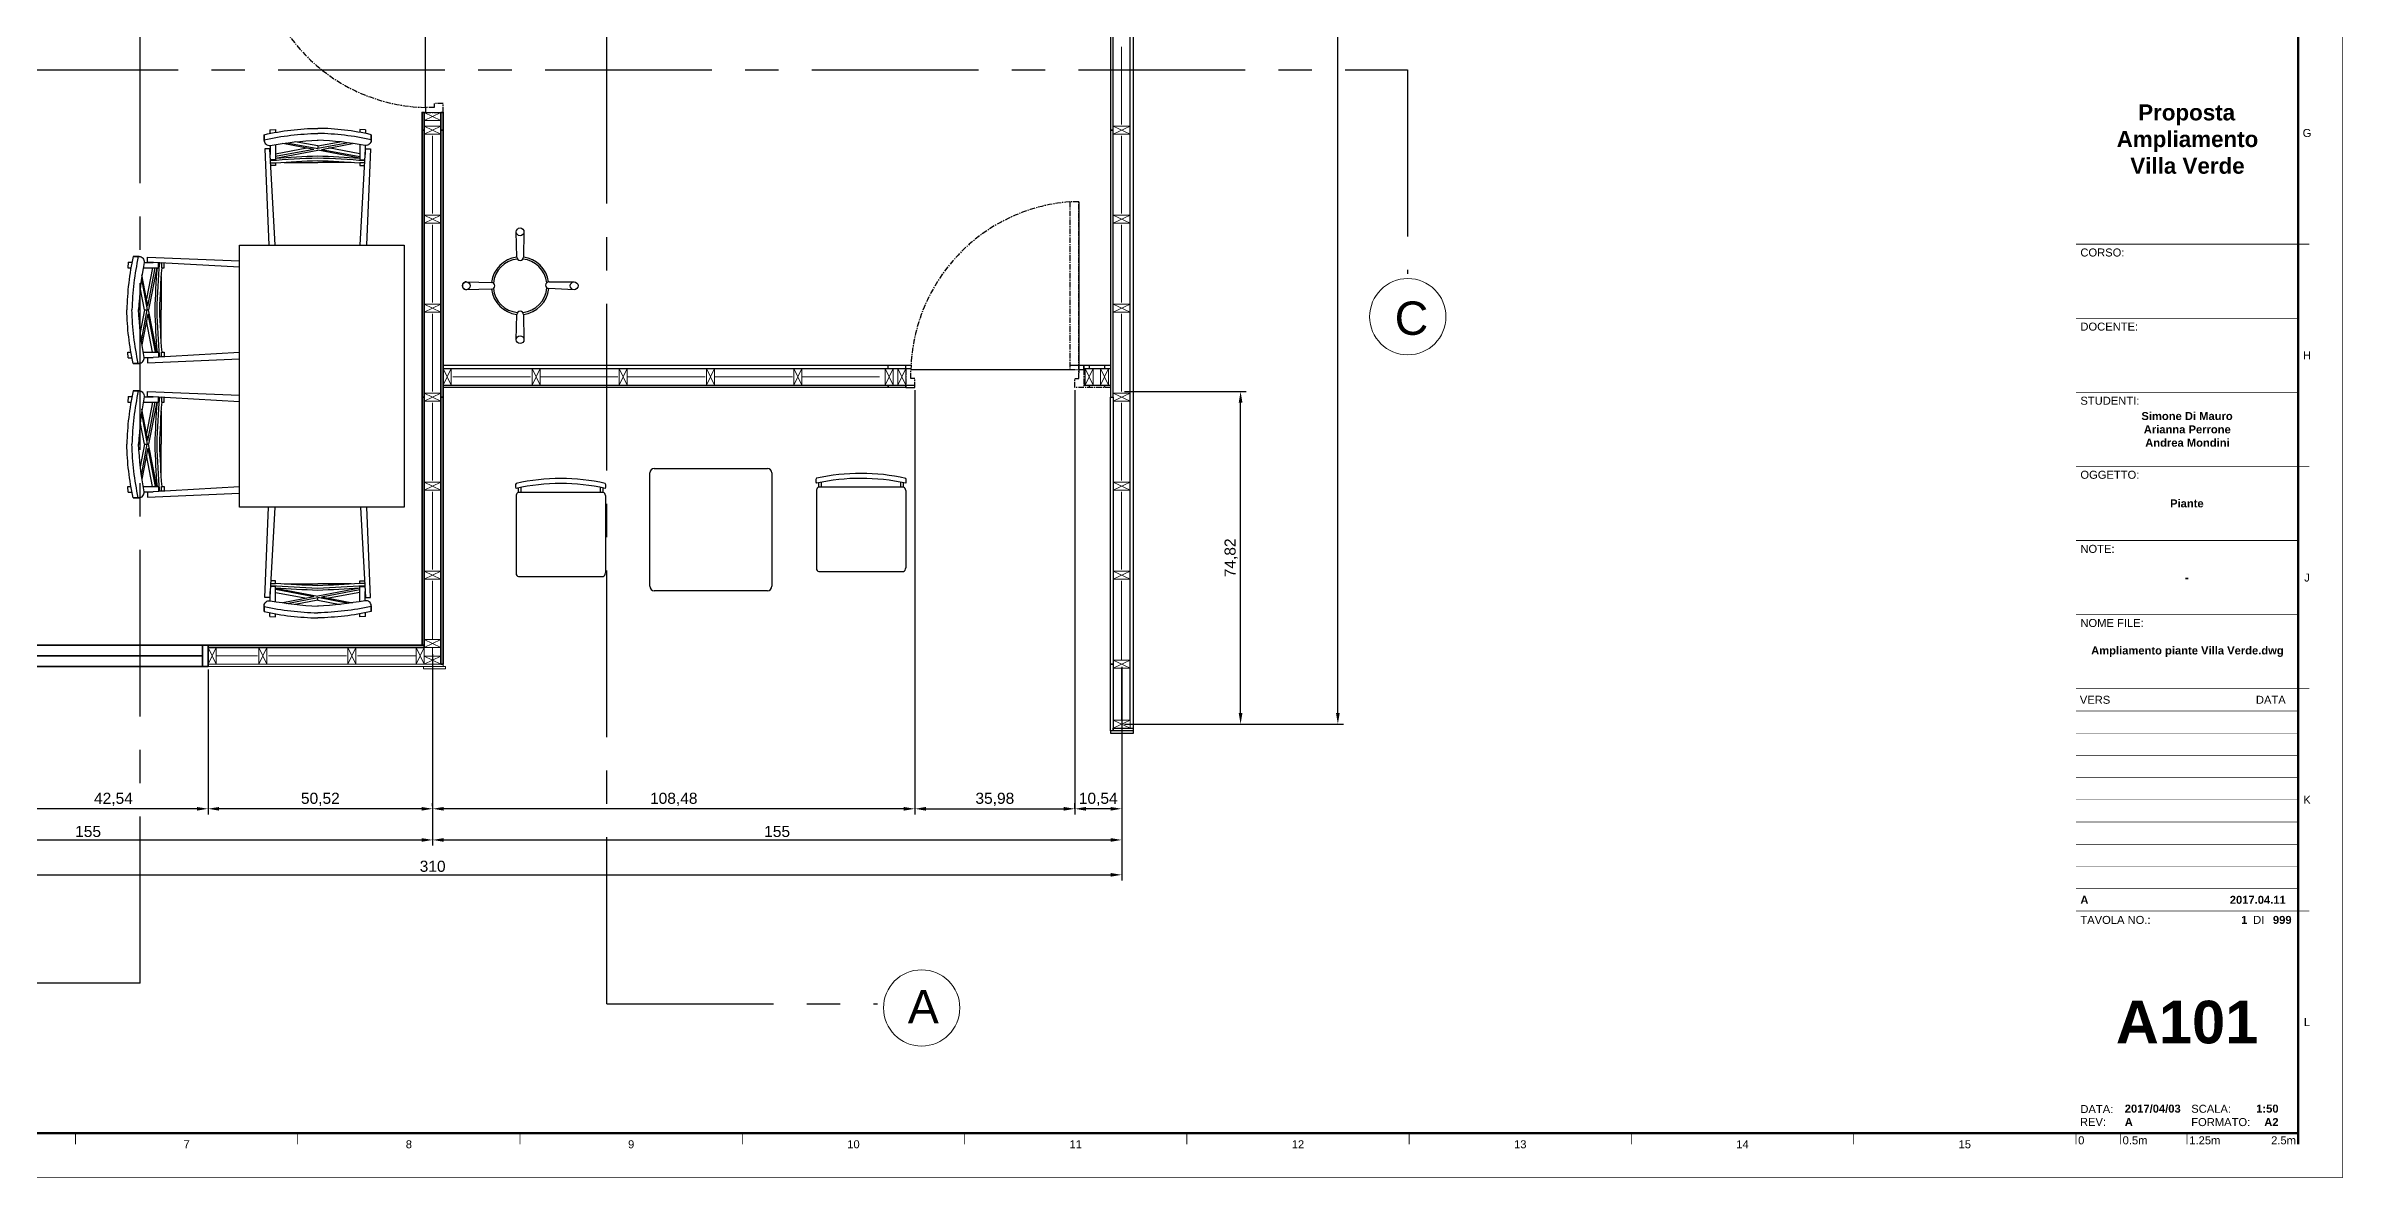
# Paper-space layout 'A000' of a CAD drawing. Header units: millimetres. Extents: x 0 to 841, y 0 to 594.
# Drawn here: x 324 to 841, y 0 to 255 of the extents above; entities that cross this region are included whole.
import ezdxf
from ezdxf.enums import TextEntityAlignment as Align

# ---------------------------------------------------------------- set-up
doc = ezdxf.new("R2010")
doc.units = ezdxf.units.MM
doc.header["$MEASUREMENT"] = 0
doc.linetypes.add('CENTER', pattern=[2, 1.25, -0.25, 0.25, -0.25])
doc.layers.get('DEFPOINTS').update_dxf_attribs({"color": 210})
for name, color, linetype, lineweight in [('A-ANNO-SYMB', 3, 'Continuous', 18), ('A-DETL-MBND', 3, 'Continuous', 18), ('A-DETL-MCUT', 4, 'Continuous', 25), ('A-DOOR-FULL', 4, 'Continuous', 25), ('A-ELEV-MBE1', 7, 'Continuous', 35), ('A-ELEV-MBE2', 4, 'Continuous', 25), ('A-FURN', 8, 'Continuous', 18), ('A-SECT-MCUT', 7, 'Continuous', 35), ('A-WALL-PATT', 8, 'Continuous', 18), ('A-WALL-STUD', 3, 'Continuous', 18)]:
    doc.layers.add(name, color=color, linetype=linetype, lineweight=lineweight)
doc.layers.add('G-ANNO-NPLT', color=210, linetype='Continuous', plot=False)
doc.layers.add('G-ANNO-TEXT', color=3, linetype='Continuous')
doc.layers.add('G-ANNO-TTLB', color=3, linetype='Continuous')
doc.styles.add('ARIAL', font='arial.ttf')
doc.styles.add('ARIAL-BOLD', font='arialbd.ttf')
doc.styles.add('E-ARIAL', font='arial.ttf')
doc.styles.get("Standard").update_dxf_attribs({"font": 'arial.ttf'})
doc.dimstyles.new('ISO-25', dxfattribs={"dimtxt": 2.5, "dimasz": 2.5, "dimexe": 1.25, "dimexo": 0.625, "dimtad": 1, "dimtxsty": 'Standard', "dimcen": 2.5, "dimadec": 0, "dimazin": 0, "dimtfac": 1, "dimtmove": 0, "dimatfit": 3, "dimfxl": 1, "dimarcsym": 0})

# ---------------------------------------------------------------- blocks, each defined once
blk = doc.blocks.new('A1_GRID_LAYOUT')
at = {"layer": 'G-ANNO-NPLT', "const_width": 0.18}
for points in [[(841, 0), (841, 594)], [(841, 0), (0, 0)]]:
    blk.add_lwpolyline(points, dxfattribs=at)
at = {"layer": 'G-ANNO-TTLB', "const_width": 0.5, "flags": 128}
blk.add_lwpolyline([(25, 584), (25, 10), (831, 10), (831, 584)], close=True, dxfattribs=at)
at = {"layer": 'G-ANNO-TTLB', "const_width": 0.18, "flags": 128}
for points in [[(833.5, 210), (831, 210)], [(833.5, 160), (831, 160)], [(833.5, 110), (831, 110)], [(833.5, 110), (831, 110)], [(833.5, 60), (831, 60)], [(833.5, 60), (831, 60)], [(331, 10), (331, 7.5)], [(381, 10), (381, 7.5)], [(431, 10), (431, 7.5)], [(481, 10), (481, 7.5)], [(531, 10), (531, 7.5)], [(581, 10), (581, 7.5)], [(631, 10), (631, 7.5)], [(681, 10), (681, 7.5)], [(731, 10), (731, 7.5)], [(781, 10), (781, 7.5)]]:
    blk.add_lwpolyline(points, dxfattribs=at)
at = {"layer": 'G-ANNO-TTLB', "const_width": 0.18}
blk.add_lwpolyline([(716.5, 10), (776.5, 10)], dxfattribs=at)
at = {"layer": 'G-ANNO-TEXT', "style": 'ARIAL'}
for s, p in [('G', (832.98, 235)), ('H', (832.98, 185)), ('J', (832.98, 135)), ('K', (832.98, 85)), ('L', (832.98, 35)), ('7', (356, 7.51)), ('8', (406, 7.51)), ('9', (456, 7.51)), ('10', (506, 7.51)), ('11', (556, 7.51)), ('12', (606, 7.51)), ('13', (656, 7.51)), ('14', (706, 7.51)), ('15', (756, 7.51))]:
    blk.add_text(s, height=1.8, dxfattribs=at).set_placement(p, align=Align.MIDDLE_CENTER)
blk = doc.blocks.new('BLOCK_TITLE')
at = {"layer": 'G-ANNO-TTLB'}
for points, const_width in [([(0, 200), (-50, 200)], 0.18), ([(0, 183.33), (-50, 183.33)], 0.18), ([(0, 166.67), (-50, 166.67)], 0.18), ([(-50, 166.67), (0, 166.67)], 0.18), ([(-50, 150), (0, 150)], 0.18), ([(-50, 150), (0, 150)], 0.18), ([(-50, 150), (0, 150)], 0.18), ([(-50, 150), (0, 150)], 0.18), ([(-50, 133.33), (0, 133.33)], 0.18), ([(-50, 116.67), (0, 116.67)], 0.18), ([(-50, 116.67), (0, 116.67)], 0.18), ([(-50, 100), (0, 100)], 0.18), ([(-50, 95), (0, 95)], 0.12), ([(-50, 90), (0, 90)], 0.12), ([(-50, 85), (0, 85)], 0.12), ([(-50, 80), (0, 80)], 0.12), ([(-50, 75), (0, 75)], 0.12), ([(-50, 70), (0, 70)], 0.12), ([(-50, 65), (0, 65)], 0.12), ([(-50, 60), (0, 60)], 0.12), ([(-50, 55), (0, 55)], 0.12), ([(-50, 50), (0, 50)], 0.18), ([(-50, 50), (0, 50)], 0.18)]:
    blk.add_lwpolyline(points, dxfattribs=dict(at, const_width=const_width))
at = {"layer": 'G-ANNO-TTLB', "const_width": 0.18, "flags": 128}
blk.add_lwpolyline([(2.5, 50), (0, 50)], dxfattribs=at)
blk.add_lwpolyline([(2.5, 50), (0, 50)], dxfattribs=at)
at = {"layer": 'G-ANNO-TEXT', "style": 'ARIAL'}
for s, p in [('CORSO:', (-49, 199.02)), ('DOCENTE:', (-49, 182.35)), ('STUDENTI:', (-49, 165.68)), ('OGGETTO:', (-49, 149.02)), ('NOTE:', (-49, 132.35)), ('NOME FILE:', (-49, 115.68)), ('TAVOLA NO.:', (-49, 48.88))]:
    blk.add_text(s, height=1.8, dxfattribs=at).set_placement(p, align=Align.TOP_LEFT)
for s, p in [('VERS', (-49.13, 97.5)), ('DI', (-10.14, 47.99)), ('DATA:', (-49, 5.44)), ('SCALA:', (-24.06, 5.5)), ('REV:', (-49.1, 2.54)), ('FORMATO:', (-24.06, 2.5))]:
    blk.add_text(s, height=1.8, dxfattribs=at).set_placement(p, align=Align.MIDDLE_LEFT)
at = {"layer": 'G-ANNO-TEXT'}
for s, style, p in [('DATA', 'ARIAL', (-2.81, 97.5)), ('A2', 'ARIAL-BOLD', (-4.42, 2.5))]:
    blk.add_text(s, height=1.8, dxfattribs=dict(at, style=style)).set_placement(p, align=Align.MIDDLE_RIGHT)
at = {"layer": 'G-ANNO-TEXT', "style": 'ARIAL-BOLD'}
for tag, p, height in [('PROJECT_TITLE_001', (-45.32, 222.27), 3.6), ('STUDENTS_001', (-31.83, 160.46), 1.8), ('STUDENTS_002', (-31.97, 157.43), 1.8), ('STUDENTS_003', (-31.98, 154.4), 1.8), ('DRAWING_TITLE_001', (-35.37, 141), 1.8), ('NOTES_001', (-25.48, 124.1), 1.8), ('FILENAME_001', (-48, 107.68), 1.8)]:
    blk.add_attdef(tag, p, '', height=height, dxfattribs=at)
at = {"layer": 'G-ANNO-TEXT', "style": 'ARIAL-BOLD', "flags": 2}
for tag, p in [('CLASS_001', (-38.72, 192.28)), ('CLASS_002', (-34.96, 189.25)), ('PROFESSOR_001', (-36.33, 174.1))]:
    blk.add_attdef(tag, p, '', height=1.8, dxfattribs=at)
at = {"layer": 'G-ANNO-TEXT', "style": 'ARIAL-BOLD'}
for tag, p in [('VERSION_9', (-49, 92.5)), ('VERSION_8', (-49, 87.5)), ('VERSION_7', (-49, 82.5)), ('VERSION_6', (-49, 77.5)), ('VERSION_5', (-49, 72.5)), ('VERSION_4', (-49, 67.5)), ('VERSION_3', (-49, 62.5)), ('VERSION_2', (-49, 57.5)), ('VERSION_1', (-49, 52.5)), ('SHEET_TOTAL', (-5.68, 47.98)), ('DATE', (-39.01, 5.53)), ('REV', (-39.01, 2.51))]:
    blk.add_attdef(tag, text='', height=1.8, dxfattribs=at).set_placement(p, align=Align.MIDDLE_LEFT)
for tag, p in [('DATA_9', (-2.81, 92.5)), ('DATA_8', (-2.81, 87.5)), ('DATA_7', (-2.81, 82.5)), ('DATA_6', (-2.81, 77.5)), ('DATA_5', (-2.81, 72.5)), ('DATA_4', (-2.81, 67.5)), ('DATA_3', (-2.81, 62.5)), ('DATA_2', (-2.81, 57.5)), ('DATA_1', (-2.81, 52.5)), ('SHEET_COPY', (-11.42, 47.98)), ('SCALE', (-4.42, 5.53))]:
    blk.add_attdef(tag, text='', height=1.8, dxfattribs=at).set_placement(p, align=Align.MIDDLE_RIGHT)
blk.add_attdef('SHEET', text='', height=9.6, dxfattribs=at).set_placement((-25, 25), align=Align.MIDDLE_CENTER)
blk = doc.blocks.new('*U6')
at = {"layer": 'G-ANNO-TTLB', "const_width": 0.18}
for points in [[(0, -2.5), (0, 0)], [(10, 0), (10, -2.5)], [(25, 0), (25, -2.5)]]:
    blk.add_lwpolyline(points, dxfattribs=at)
at = {"layer": 'G-ANNO-TTLB'}
blk.add_lwpolyline([(50, 0, 0.48, 0.48, 0), (50, -2.5, 0.48, 0.48, 0)], format="xyseb", dxfattribs=at)
at = {"layer": 'G-ANNO-TEXT', "style": 'E-ARIAL'}
blk.add_text('0', height=1.8, dxfattribs=at).set_placement((1.2, -0.7), align=Align.TOP_CENTER)
for s, p in [('0.5m', (10.5, -2.5)), ('1.25m', (25.5, -2.5))]:
    blk.add_text(s, height=1.8, dxfattribs=at).set_placement(p)
blk.add_text('2.5m', height=1.8, dxfattribs=at).set_placement((49.5, -2.5), align=Align.RIGHT)
blk = doc.blocks.new('*D57')
at = {"color": 0, "lineweight": -2, "transparency": 16777216}
for p, q in [((256.34, 101.39), (256.34, 66.87)), ((566.34, 101.39), (566.34, 66.87)), ((258.84, 68.12), (563.84, 68.12))]:
    blk.add_line(p, q, dxfattribs=at)
at = {"color": 0, "transparency": 16777216}
for points in [[(258.84, 68.54), (258.84, 67.71), (256.34, 68.12)], [(563.84, 68.54), (563.84, 67.71), (566.34, 68.12)]]:
    blk.add_solid(points, dxfattribs=at)
at = {"layer": 'DEFPOINTS', "color": 0, "transparency": 16777216}
for p in [(256.34, 102.01), (566.34, 102.01), (566.34, 68.12)]:
    blk.add_point(p, dxfattribs=at)
at = {"color": 0, "transparency": 16777216, "insert": (411.34, 70.03), "char_height": 2.5, "attachment_point": 5}
blk.add_mtext('310', dxfattribs=at)
blk = doc.blocks.new('*D58')
at = {"color": 0, "lineweight": -2, "transparency": 16777216}
for p, q in [((256.34, 117.75), (256.34, 74.72)), ((411.34, 117.75), (411.34, 74.72)), ((258.84, 75.97), (408.84, 75.97))]:
    blk.add_line(p, q, dxfattribs=at)
at = {"color": 0, "transparency": 16777216}
for points in [[(258.84, 76.38), (258.84, 75.55), (256.34, 75.97)], [(408.84, 76.38), (408.84, 75.55), (411.34, 75.97)]]:
    blk.add_solid(points, dxfattribs=at)
at = {"layer": 'DEFPOINTS', "color": 0, "transparency": 16777216}
for p in [(256.34, 118.38), (411.34, 118.38), (411.34, 75.97)]:
    blk.add_point(p, dxfattribs=at)
at = {"color": 0, "transparency": 16777216, "insert": (333.84, 77.87), "char_height": 2.5, "attachment_point": 5}
blk.add_mtext('155', dxfattribs=at)
blk = doc.blocks.new('*D59')
at = {"color": 0, "lineweight": -2, "transparency": 16777216}
for p, q in [((411.34, 116.7), (411.34, 74.72)), ((566.34, 114.9), (566.34, 74.72)), ((413.84, 75.97), (563.84, 75.97))]:
    blk.add_line(p, q, dxfattribs=at)
at = {"color": 0, "transparency": 16777216}
for points in [[(413.84, 76.38), (413.84, 75.55), (411.34, 75.97)], [(563.84, 76.38), (563.84, 75.55), (566.34, 75.97)]]:
    blk.add_solid(points, dxfattribs=at)
at = {"layer": 'DEFPOINTS', "color": 0, "transparency": 16777216}
for p in [(411.34, 117.33), (566.34, 115.53), (566.34, 75.97)]:
    blk.add_point(p, dxfattribs=at)
at = {"color": 0, "transparency": 16777216, "insert": (488.84, 77.87), "char_height": 2.5, "attachment_point": 5}
blk.add_mtext('155', dxfattribs=at)
blk = doc.blocks.new('*D60')
at = {"color": 0, "lineweight": -2, "transparency": 16777216}
for p, q in [((566.96, 474.37), (616.22, 474.37)), ((614.97, 104.51), (614.97, 471.87)), ((566.96, 102.01), (616.22, 102.01))]:
    blk.add_line(p, q, dxfattribs=at)
at = {"color": 0, "transparency": 16777216}
for points in [[(614.55, 471.87), (615.38, 471.87), (614.97, 474.37)], [(614.55, 104.51), (615.38, 104.51), (614.97, 102.01)]]:
    blk.add_solid(points, dxfattribs=at)
at = {"layer": 'DEFPOINTS', "color": 0, "transparency": 16777216}
for p in [(566.34, 474.37), (614.97, 474.37), (566.34, 102.01)]:
    blk.add_point(p, dxfattribs=at)
at = {"color": 0, "transparency": 16777216, "insert": (612.84, 288.19), "char_height": 2.5, "attachment_point": 5, "rotation": 90}
blk.add_mtext('372,36', dxfattribs=at)
blk = doc.blocks.new('*D61')
at = {"color": 0, "lineweight": -2, "transparency": 16777216}
for p, q in [((566.96, 176.84), (594.34, 176.84)), ((593.09, 104.51), (593.09, 174.34)), ((566.96, 102.01), (594.34, 102.01))]:
    blk.add_line(p, q, dxfattribs=at)
at = {"color": 0, "transparency": 16777216}
for points in [[(592.67, 174.34), (593.51, 174.34), (593.09, 176.84)], [(592.67, 104.51), (593.51, 104.51), (593.09, 102.01)]]:
    blk.add_solid(points, dxfattribs=at)
at = {"layer": 'DEFPOINTS', "color": 0, "transparency": 16777216}
for p in [(566.34, 176.84), (593.09, 176.84), (566.34, 102.01)]:
    blk.add_point(p, dxfattribs=at)
at = {"color": 0, "transparency": 16777216, "insert": (590.96, 139.43), "char_height": 2.5, "attachment_point": 5, "rotation": 90}
blk.add_mtext('74,82', dxfattribs=at)
blk = doc.blocks.new('*D72')
at = {"color": 0, "lineweight": -2, "transparency": 16777216}
for p, q in [((318.27, 114.35), (318.27, 81.73)), ((360.81, 114.35), (360.81, 81.73)), ((358.31, 82.98), (320.77, 82.98))]:
    blk.add_line(p, q, dxfattribs=at)
at = {"color": 0, "transparency": 16777216}
for points in [[(320.77, 83.39), (320.77, 82.56), (318.27, 82.98)], [(358.31, 83.39), (358.31, 82.56), (360.81, 82.98)]]:
    blk.add_solid(points, dxfattribs=at)
at = {"layer": 'DEFPOINTS', "color": 0, "transparency": 16777216}
for p in [(318.27, 114.98), (360.81, 114.98), (318.27, 82.98)]:
    blk.add_point(p, dxfattribs=at)
at = {"color": 0, "transparency": 16777216, "insert": (339.54, 85.11), "char_height": 2.5, "attachment_point": 5}
blk.add_mtext('42,54', dxfattribs=at)
blk = doc.blocks.new('*D73')
at = {"color": 0, "lineweight": -2, "transparency": 16777216}
for p, q in [((360.81, 114.35), (360.81, 81.73)), ((411.34, 115.8), (411.34, 81.73)), ((408.84, 82.98), (363.31, 82.98))]:
    blk.add_line(p, q, dxfattribs=at)
at = {"color": 0, "transparency": 16777216}
for points in [[(363.31, 83.39), (363.31, 82.56), (360.81, 82.98)], [(408.84, 83.39), (408.84, 82.56), (411.34, 82.98)]]:
    blk.add_solid(points, dxfattribs=at)
at = {"layer": 'DEFPOINTS', "color": 0, "transparency": 16777216}
for p in [(360.81, 114.98), (411.34, 116.43), (360.81, 82.98)]:
    blk.add_point(p, dxfattribs=at)
at = {"color": 0, "transparency": 16777216, "insert": (386.08, 85.11), "char_height": 2.5, "attachment_point": 5}
blk.add_mtext('50,52', dxfattribs=at)
blk = doc.blocks.new('*D74')
at = {"color": 0, "lineweight": -2, "transparency": 16777216}
for p, q in [((519.82, 177.15), (519.82, 81.73)), ((411.34, 83.6), (411.34, 84.23)), ((517.32, 82.98), (413.84, 82.98))]:
    blk.add_line(p, q, dxfattribs=at)
at = {"color": 0, "transparency": 16777216}
for points in [[(413.84, 83.39), (413.84, 82.56), (411.34, 82.98)], [(517.32, 83.39), (517.32, 82.56), (519.82, 82.98)]]:
    blk.add_solid(points, dxfattribs=at)
at = {"layer": 'DEFPOINTS', "color": 0, "transparency": 16777216}
for p in [(519.82, 177.77), (411.34, 82.98), (411.34, 82.98)]:
    blk.add_point(p, dxfattribs=at)
at = {"color": 0, "transparency": 16777216, "insert": (465.58, 85.11), "char_height": 2.5, "attachment_point": 5}
blk.add_mtext('108,48', dxfattribs=at)
blk = doc.blocks.new('*D75')
at = {"color": 0, "lineweight": -2, "transparency": 16777216}
for p, q in [((519.82, 177.15), (519.82, 81.73)), ((555.8, 177.15), (555.8, 81.73)), ((522.32, 82.98), (553.3, 82.98))]:
    blk.add_line(p, q, dxfattribs=at)
at = {"color": 0, "transparency": 16777216}
for points in [[(522.32, 83.39), (522.32, 82.56), (519.82, 82.98)], [(553.3, 83.39), (553.3, 82.56), (555.8, 82.98)]]:
    blk.add_solid(points, dxfattribs=at)
at = {"layer": 'DEFPOINTS', "color": 0, "transparency": 16777216}
for p in [(519.82, 177.77), (555.8, 177.77), (555.8, 82.98)]:
    blk.add_point(p, dxfattribs=at)
at = {"color": 0, "transparency": 16777216, "insert": (537.81, 85.11), "char_height": 2.5, "attachment_point": 5}
blk.add_mtext('35,98', dxfattribs=at)
blk = doc.blocks.new('*D76')
at = {"color": 0, "lineweight": -2, "transparency": 16777216}
for p, q in [((566.34, 101.39), (566.34, 81.73)), ((555.8, 82.98), (555.8, 84.23)), ((563.84, 82.98), (558.3, 82.98))]:
    blk.add_line(p, q, dxfattribs=at)
at = {"color": 0, "transparency": 16777216}
for points in [[(558.3, 83.39), (558.3, 82.56), (555.8, 82.98)], [(563.84, 83.39), (563.84, 82.56), (566.34, 82.98)]]:
    blk.add_solid(points, dxfattribs=at)
at = {"layer": 'DEFPOINTS', "color": 0, "transparency": 16777216}
for p in [(566.34, 102.01), (555.8, 82.98), (555.8, 82.35)]:
    blk.add_point(p, dxfattribs=at)
at = {"color": 0, "transparency": 16777216, "insert": (561.07, 85.11), "char_height": 2.5, "attachment_point": 5}
blk.add_mtext('10,54', dxfattribs=at)

psp = doc.layouts.new('A000')

# ---------------------------------------------------------------- linework, layer by layer
at = {"color": 3, "linetype": 'CENTER', "ltscale": 30}
for p, q in [((345.529, 43.723), (345.529, 554.636)), ((450.529, 39.106), (450.529, 555.766)), ((196.62, 249.212), (630.6, 249.212)), ((630.6, 249.212), (630.6, 203.331)), ((345.529, 43.723), (284.648, 43.723)), ((450.529, 39.106), (511.41, 39.106))]:
    psp.add_line(p, q, dxfattribs=at)
for p, q in [((568.966, 99.962), (568.966, 476.429)), ((409.711, 240.759), (409.711, 276.572)), ((556.684, 219.52), (556.684, 181.034)), ((430.265, 207.099), (430.14, 212.758)), ((431.89, 212.757), (431.765, 207.099)), ((367.92, 150.799), (367.92, 209.799)), ((367.92, 209.799), (404.92, 209.799)), ((404.92, 209.799), (404.92, 150.799)), ((424.575, 199.882), (418.916, 199.757)), ((418.917, 201.507), (424.575, 201.382)), ((419.792, 201.507), (419.773, 201.488)), ((419.773, 199.776), (419.792, 199.757)), ((443.148, 199.757), (437.494, 200.007)), ((437.527, 201.507), (443.187, 201.507)), ((430.14, 188.507), (430.265, 194.165)), ((431.765, 194.165), (431.89, 188.506)), ((413.715, 182.043), (518.939, 182.043)), ((513.824, 182.043), (513.824, 182.742)), ((517.822, 182.043), (517.822, 182.742)), ((517.822, 181.768), (517.822, 182.043)), ((518.932, 181.768), (554.685, 181.768)), ((557.794, 182.018), (563.86, 182.018)), ((559.044, 182.742), (559.044, 182.018)), ((562.441, 182.742), (562.441, 182.018)), ((517.822, 177.77), (413.715, 177.77)), ((513.824, 178.27), (513.824, 178.295)), ((517.822, 177.77), (519.82, 177.77)), ((558.144, 178.27), (557.794, 178.27)), ((557.794, 178.27), (563.86, 178.27)), ((559.044, 178.27), (559.044, 177.772)), ((562.441, 178.27), (562.441, 177.771)), ((430.63, 154.159), (430.63, 155.167)), ((431.23, 154.159), (431.23, 155.29)), ((449.09, 154.159), (449.09, 155.278)), ((449.69, 154.159), (449.69, 155.155)), ((460.169, 133.037), (460.169, 158.537)), ((461.169, 159.537), (486.669, 159.537)), ((487.669, 158.537), (487.669, 133.037)), ((498.2, 155.31), (498.2, 156.319)), ((517.26, 155.31), (498.2, 155.31)), ((498.8, 155.31), (498.8, 156.441)), ((516.66, 155.31), (516.66, 156.43)), ((517.26, 155.31), (517.26, 156.306)), ((404.92, 150.799), (367.92, 150.799)), ((430.13, 153.559), (430.13, 135.816)), ((449.69, 154.159), (430.63, 154.159)), ((450.19, 153.444), (450.19, 136.026)), ((497.7, 154.71), (497.7, 136.968)), ((517.76, 154.596), (517.76, 137.177)), ((430.63, 135.227), (449.69, 135.227)), ((498.2, 136.378), (517.26, 136.378)), ((486.669, 132.037), (461.169, 132.037)), ((414.265, 114.976), (414.265, 114.976))]:
    psp.add_line(p, q)
at = {"color": 7}
for p, q in [((373.441, 234.618), (373.441, 233.311)), ((374.719, 235.746), (376, 235.823)), ((374.719, 235.746), (374.719, 234.895)), ((376, 235.823), (376, 235.143)), ((384.626, 231.327), (377.613, 232.672)), ((378.556, 232.797), (385.481, 231.488)), ((385.481, 232.094), (380.439, 233.035)), ((385.481, 232.094), (390.522, 233.035)), ((392.405, 232.797), (385.481, 231.488)), ((386.335, 231.327), (393.348, 232.672)), ((396.242, 235.746), (394.962, 235.823)), ((394.962, 235.823), (394.962, 235.143)), ((396.242, 235.746), (396.242, 234.895)), ((397.52, 234.618), (397.52, 233.311)), ((374.794, 232.206), (374.794, 230.128)), ((376, 228.969), (374.86, 228.965)), ((374.899, 228.29), (376, 228.29)), ((374.945, 227.688), (374.899, 228.29)), ((376, 227.688), (374.945, 227.688)), ((376, 232.41), (376, 228.99)), ((376, 230.324), (383.02, 231.635)), ((384.626, 231.327), (376, 229.696)), ((376, 229.344), (385.481, 231.163)), ((376, 228.227), (376, 227.688)), ((377.956, 228.365), (385.481, 228.365)), ((385.481, 232.094), (385.481, 231.488)), ((394.962, 229.344), (385.481, 231.163)), ((393.005, 228.365), (385.481, 228.365)), ((386.335, 231.327), (394.962, 229.696)), ((394.962, 230.324), (387.941, 231.635)), ((394.962, 232.41), (394.962, 228.99)), ((394.962, 228.969), (396.101, 228.965)), ((396.062, 228.29), (394.962, 228.29)), ((394.962, 228.227), (394.962, 227.688)), ((394.962, 227.688), (396.016, 227.688)), ((396.016, 227.688), (396.062, 228.29)), ((396.167, 232.206), (396.167, 230.128)), ((344.003, 207.24), (345.31, 207.24)), ((342.875, 205.962), (342.798, 204.682)), ((342.798, 204.682), (343.478, 204.682)), ((342.875, 205.962), (343.725, 205.962)), ((345.824, 202.125), (347.132, 195.201)), ((347.294, 196.056), (345.949, 203.068)), ((346.211, 204.682), (349.63, 204.682)), ((346.415, 205.887), (348.493, 205.887)), ((348.297, 204.682), (346.986, 197.661)), ((347.294, 196.056), (348.924, 204.682)), ((349.276, 204.682), (347.458, 195.201)), ((349.652, 204.682), (349.655, 205.821)), ((350.256, 202.725), (350.256, 195.201)), ((350.932, 205.736), (350.331, 205.783)), ((350.331, 205.783), (350.331, 204.682)), ((350.394, 204.682), (350.932, 204.682)), ((350.932, 204.682), (350.932, 205.736)), ((346.527, 195.201), (345.586, 200.242)), ((346.527, 195.201), (345.586, 190.16)), ((345.824, 188.276), (347.132, 195.201)), ((347.294, 194.346), (345.949, 187.333)), ((346.527, 195.201), (347.132, 195.201)), ((348.297, 185.72), (346.986, 192.74)), ((347.294, 194.346), (348.924, 185.72)), ((349.276, 185.72), (347.458, 195.201)), ((350.256, 187.676), (350.256, 195.201)), ((342.798, 185.72), (343.478, 185.72)), ((342.875, 184.439), (342.798, 185.72)), ((342.875, 184.439), (343.725, 184.439)), ((344.003, 183.161), (345.31, 183.161)), ((346.211, 185.72), (349.63, 185.72)), ((346.415, 184.515), (348.493, 184.515)), ((349.652, 185.72), (349.655, 184.581)), ((350.331, 184.619), (350.331, 185.72)), ((350.932, 184.665), (350.331, 184.619)), ((350.394, 185.72), (350.932, 185.72)), ((350.932, 185.72), (350.932, 184.665)), ((342.875, 175.737), (342.798, 174.457)), ((342.875, 175.737), (343.725, 175.737)), ((344.003, 177.015), (345.31, 177.015)), ((342.798, 174.457), (343.478, 174.457)), ((345.824, 171.9), (347.132, 164.976)), ((347.294, 165.831), (345.949, 172.843)), ((346.211, 174.457), (349.63, 174.457)), ((346.415, 175.662), (348.493, 175.662)), ((348.297, 174.457), (346.986, 167.436)), ((347.294, 165.831), (348.924, 174.457)), ((349.276, 174.457), (347.458, 164.976)), ((349.652, 174.457), (349.655, 175.596)), ((350.256, 172.5), (350.256, 164.976)), ((350.932, 175.512), (350.331, 175.558)), ((350.331, 175.558), (350.331, 174.457)), ((350.394, 174.457), (350.932, 174.457)), ((350.932, 174.457), (350.932, 175.512)), ((346.527, 164.976), (345.586, 170.017)), ((346.527, 164.976), (345.586, 159.935)), ((345.824, 158.052), (347.132, 164.976)), ((347.294, 164.121), (345.949, 157.109)), ((346.527, 164.976), (347.132, 164.976)), ((348.297, 155.495), (346.986, 162.516)), ((347.294, 164.121), (348.924, 155.495)), ((349.276, 155.495), (347.458, 164.976)), ((350.256, 157.452), (350.256, 164.976)), ((342.798, 155.495), (343.478, 155.495)), ((342.875, 154.215), (342.798, 155.495)), ((346.211, 155.495), (349.63, 155.495)), ((349.652, 155.495), (349.655, 154.356)), ((350.331, 154.394), (350.331, 155.495)), ((350.394, 155.495), (350.932, 155.495)), ((350.932, 155.495), (350.932, 154.44)), ((342.875, 154.215), (343.725, 154.215)), ((344.003, 152.937), (345.31, 152.937)), ((346.415, 154.29), (348.493, 154.29)), ((350.932, 154.44), (350.331, 154.394)), ((374.794, 129.778), (374.794, 131.855)), ((376, 133.015), (374.86, 133.018)), ((374.945, 134.295), (374.899, 133.693)), ((374.899, 133.693), (376, 133.693)), ((376, 134.295), (374.945, 134.295)), ((376, 133.757), (376, 134.295)), ((376, 129.573), (376, 132.993)), ((376, 132.639), (385.481, 130.82)), ((384.626, 130.656), (376, 132.287)), ((376, 131.659), (383.02, 130.349)), ((384.626, 130.656), (377.613, 129.312)), ((377.956, 133.618), (385.481, 133.618)), ((378.556, 129.186), (385.481, 130.495)), ((385.481, 129.889), (380.439, 128.948)), ((393.005, 133.618), (385.481, 133.618)), ((394.962, 132.639), (385.481, 130.82)), ((385.481, 129.889), (385.481, 130.495)), ((392.405, 129.186), (385.481, 130.495)), ((385.481, 129.889), (390.522, 128.948)), ((386.335, 130.656), (394.962, 132.287)), ((386.335, 130.656), (393.348, 129.312)), ((394.962, 131.659), (387.941, 130.349)), ((394.962, 133.757), (394.962, 134.295)), ((394.962, 134.295), (396.016, 134.295)), ((396.062, 133.693), (394.962, 133.693)), ((394.962, 133.015), (396.101, 133.018)), ((394.962, 129.573), (394.962, 132.993)), ((396.016, 134.295), (396.062, 133.693)), ((396.167, 129.778), (396.167, 131.855)), ((373.441, 127.365), (373.441, 128.672)), ((374.719, 126.238), (374.719, 127.088)), ((374.719, 126.238), (376, 126.16)), ((376, 126.16), (376, 126.841)), ((394.962, 126.16), (394.962, 126.841)), ((396.242, 126.238), (394.962, 126.16)), ((396.242, 126.238), (396.242, 127.088)), ((397.52, 127.365), (397.52, 128.672))]:
    psp.add_line(p, q, dxfattribs=at)
for points in [[(373.441, 233.311), (373.441, 234.618, -0.0535275), (385.481, 236.049, -0.0826873)], [(373.441, 233.488, -0.0476607), (385.481, 234.919)], [(373.441, 233.311, 0.4480296), (374.794, 232.206, -0.0317489), (385.556, 233.411, 0.0350249)], [(397.52, 233.311, -0.4480296), (396.167, 232.206, 0.0317489), (385.405, 233.411, -0.0350249)], [(397.52, 233.311), (397.52, 234.618, 0.0535275), (385.481, 236.049, 0.0826873)], [(397.52, 233.488, 0.0476607), (385.481, 234.919)], [(345.31, 207.24), (344.003, 207.24, 0.0535275), (342.572, 195.201, 0.0826873)], [(345.133, 207.24, 0.0476607), (343.702, 195.201)], [(345.31, 207.24, -0.4480296), (346.415, 205.887, 0.0317489), (345.21, 195.126, -0.0350249)], [(345.31, 183.161), (344.003, 183.161, -0.0535275), (342.572, 195.201, -0.0826873)], [(345.133, 183.161, -0.0476607), (343.702, 195.201)], [(345.31, 183.161, 0.4480296), (346.415, 184.515, -0.0317489), (345.21, 195.276, 0.0350249)], [(345.31, 177.015), (344.003, 177.015, 0.0535275), (342.572, 164.976, 0.0826873)], [(345.133, 177.015, 0.0476607), (343.702, 164.976)], [(345.31, 177.015, -0.4480296), (346.415, 175.662, 0.0317489), (345.21, 164.901, -0.0350249)], [(345.31, 152.937), (344.003, 152.937, -0.0535275), (342.572, 164.976, -0.0826873)], [(345.133, 152.937, -0.0476607), (343.702, 164.976)], [(345.31, 152.937, 0.4480296), (346.415, 154.29, -0.0317489), (345.21, 165.051, 0.0350249)], [(373.441, 128.672, -0.4480296), (374.794, 129.778, 0.0317489), (385.556, 128.572, -0.0350249)], [(397.52, 128.672, 0.4480296), (396.167, 129.778, -0.0317489), (385.405, 128.572, 0.0350249)], [(373.441, 128.672), (373.441, 127.365, 0.0535275), (385.481, 125.935, 0.0826873)], [(373.441, 128.495, 0.0476607), (385.481, 127.064)], [(397.52, 128.672), (397.52, 127.365, -0.0535275), (385.481, 125.935, -0.0826873)], [(397.52, 128.495, -0.0476607), (385.481, 127.064)]]:
    psp.add_lwpolyline(points, format="xyb", dxfattribs=at)
for points in [[(375.947, 209.799), (374.719, 231.454), (373.592, 231.454), (374.495, 209.799)], [(395.014, 209.799), (396.242, 231.454), (397.369, 231.454), (396.466, 209.799)], [(367.92, 204.785), (347.167, 205.962), (347.167, 207.09), (367.92, 206.224)], [(367.92, 185.616), (347.167, 184.439), (347.167, 183.312), (367.92, 184.178)], [(367.92, 174.56), (347.167, 175.737), (347.167, 176.865), (367.92, 175.999)], [(367.92, 155.391), (347.167, 154.215), (347.167, 153.087), (367.92, 153.953)], [(375.869, 150.799), (374.719, 130.529), (373.592, 130.529), (374.437, 150.799)], [(395.093, 150.799), (396.242, 130.529), (397.369, 130.529), (396.524, 150.799)]]:
    psp.add_lwpolyline(points, dxfattribs=at)
for centre in [(431.015, 212.757), (418.917, 200.632), (443.167, 200.632), (431.015, 188.507)]:
    psp.add_circle(centre, 0.875)
for centre, start, end in [((393.077, 0.559), 91.90175, 94.56128), ((393.077, 1.01), 91.90175, 94.27847), ((393.077, -0.044), 91.90175, 94.27847), ((377.884, 1.01), 85.72153, 88.09825), ((377.884, 0.559), 85.43872, 88.09825), ((377.884, -0.044), 85.72153, 88.09825), ((577.61, 187.604), 175.72153, 178.09825), ((578.061, 187.604), 175.43872, 178.09825), ((578.665, 187.604), 175.72153, 178.09825), ((577.61, 202.797), 181.90175, 184.27847), ((578.061, 202.797), 181.90175, 184.56128), ((578.665, 202.797), 181.90175, 184.27847), ((577.61, 157.379), 175.72153, 178.09825), ((578.061, 157.379), 175.43872, 178.09825), ((578.665, 157.379), 175.72153, 178.09825), ((577.61, 172.572), 181.90175, 184.27847), ((578.061, 172.572), 181.90175, 184.56128), ((578.665, 172.572), 181.90175, 184.27847), ((393.077, 361.424), 265.43872, 268.09825), ((393.077, 362.027), 265.72153, 268.09825), ((393.077, 360.973), 265.72153, 268.09825), ((377.884, 362.027), 271.90175, 274.27847), ((377.884, 361.424), 271.90175, 274.56128), ((377.884, 360.973), 271.90175, 274.27847)]:
    psp.add_arc(centre, 228.909, start, end, dxfattribs=at)
for centre, radius, start, end in [((431.015, 200.632), 6.467, 96.64825, 173.34215), ((431.015, 207.099), 0.75, 180, 0), ((431.015, 200.632), 6.467, 7.73017, 83.35175), ((431.015, 200.632), 6.047, 95.69268, 174.13545), ((431.015, 200.632), 6.047, 6.58941, 84.30732), ((418.917, 200.632), 0.875, 87.46867, 272.59272), ((424.575, 200.632), 0.75, 270, 90), ((431.015, 200.632), 6.467, 186.65785, 263.35175), ((431.015, 200.632), 6.047, 185.86455, 264.30732), ((431.015, 200.632), 6.047, 275.69268, 355.61498), ((431.015, 200.632), 6.467, 276.64825, 354.47421), ((437.511, 200.757), 0.75, 88.73433, 268.73433), ((431.015, 194.165), 0.75, 360, 180), ((430.991, 155.616), 1.026, 147.1093, 212.89069), ((440.13, 111.325), 45.95, 77.35836, 102.57039), ((440.13, 110.211), 45.95, 77.35836, 102.57039), ((448.886, 155.603), 1.414, 336.79987, 23.20013), ((461.169, 158.537), 1, 90, 180), ((486.669, 158.537), 1, 0, 90), ((498.562, 156.767), 1.026, 147.1093, 212.89069), ((507.7, 112.476), 45.95, 77.35836, 102.57039), ((507.7, 111.362), 45.95, 77.35836, 102.57039), ((498.376, 154.655), 0.678, 105.02124, 175.34458), ((517.007, 154.6), 0.754, 359.65886, 70.32338), ((516.457, 156.755), 1.414, 336.79987, 23.20013), ((430.805, 153.504), 0.678, 105.02124, 175.34458), ((449.436, 153.449), 0.754, 359.65886, 70.32338), ((430.774, 135.856), 0.645, 176.52284, 257.11145), ((449.407, 135.96), 0.786, 291.10516, 4.83977), ((498.344, 137.007), 0.645, 176.52284, 257.11145), ((516.977, 137.111), 0.786, 291.10516, 4.83977), ((461.169, 133.037), 1, 180, 270), ((486.669, 133.037), 1, 270, 0)]:
    psp.add_arc(centre, radius, start, end)
at = {"layer": 'A-ANNO-SYMB'}
for centre in [(630.701, 193.676), (521.342, 38.176)]:
    psp.add_circle(centre, 8.582, dxfattribs=at)
at = {"layer": 'A-DETL-MBND', "color": 0}
for points in [[(413.715, 115.527), (413.715, 114.976), (360.814, 114.976), (360.814, 115.527)], [(414.265, 114.426), (414.265, 114.976), (409.26, 114.976), (409.26, 114.426)]]:
    psp.add_lwpolyline(points, close=True, dxfattribs=at)
at = {"layer": 'A-DETL-MCUT', "color": 0}
for points in [[(564.46, 235.643), (564.46, 295.701), (563.86, 295.701), (563.86, 235.643)], [(564.46, 175.585), (564.46, 235.643), (563.86, 235.643), (563.86, 175.585)], [(563.86, 115.527), (563.86, 175.585), (564.461, 175.585), (564.461, 115.527)], [(563.86, 100.512), (563.86, 115.526), (564.461, 115.526), (564.461, 100.512)]]:
    psp.add_lwpolyline(points, close=True, dxfattribs=at)
for points in [[(568.966, 100.512), (563.86, 100.512), (563.86, 99.962), (568.966, 99.962)], [(568.966, 100.512), (564.461, 100.513), (564.461, 101.113), (568.966, 101.113)]]:
    psp.add_lwpolyline(points, dxfattribs=at)
at = {"layer": 'A-DOOR-FULL', "color": 0, "linetype": 'CENTER'}
for p, q in [((517.822, 181.768), (517.822, 177.771)), ((518.932, 179.769), (518.932, 181.768)), ((556.684, 181.768), (557.794, 181.768)), ((556.684, 179.769), (556.684, 181.768)), ((557.794, 181.768), (557.794, 177.771)), ((519.82, 179.769), (518.932, 179.769)), ((519.82, 177.771), (519.82, 179.769)), ((555.796, 177.771), (555.796, 179.769)), ((555.796, 179.769), (556.684, 179.769)), ((563.86, 177.771), (555.796, 177.771))]:
    psp.add_line(p, q, dxfattribs=at)
for points in [[(409.711, 240.759), (409.711, 239.647), (413.714, 239.647), (413.714, 241.649), (411.713, 241.649), (411.713, 240.759), (409.711, 240.759)], [(554.685, 219.52), (554.685, 181.768), (556.684, 181.768), (556.684, 219.52), (554.685, 219.52)]]:
    psp.add_lwpolyline(points, dxfattribs=at)
for centre, radius, start, end in [((410.584, 279.552), 38.802, 184.40465, 268.71036), ((557.661, 180.896), 38.738, 94.40465, 178.71036)]:
    psp.add_arc(centre, radius, start, end, dxfattribs=at)
at = {"layer": 'A-ELEV-MBE1', "color": 0}
for p, q in [((318.273, 119.781), (360.814, 119.781)), ((318.273, 114.976), (360.814, 114.976))]:
    psp.add_line(p, q, dxfattribs=at)
at = {"layer": 'A-ELEV-MBE1', "color": 0, "linetype": 'Continuous'}
psp.add_line((319.524, 117.404), (359.537, 117.404), dxfattribs=at)
at = {"layer": 'A-ELEV-MBE1', "color": 0}
psp.add_lwpolyline([(359.562, 119.781), (360.814, 119.781), (360.814, 114.976), (359.563, 114.976)], close=True, dxfattribs=at)
at = {"layer": 'A-ELEV-MBE2', "color": 0}
for p, q in [((568.214, 102.915), (568.214, 473.474)), ((413.715, 182.742), (518.966, 182.742)), ((554.685, 182.742), (563.86, 182.742)), ((413.715, 178.295), (519.82, 178.295))]:
    psp.add_line(p, q, dxfattribs=at)
at = {"layer": 'A-FURN', "color": 0}
psp.add_line((408.96, 149.81), (408.96, 209.868), dxfattribs=at)
at = {"layer": 'A-SECT-MCUT', "color": 0}
for p, q in [((557.794, 182.742), (557.794, 181.768)), ((513.824, 177.77), (513.824, 178.27)), ((517.822, 178.27), (517.822, 177.77))]:
    psp.add_line(p, q, dxfattribs=at)
for points in [[(408.96, 235.643), (409.461, 235.643), (409.461, 239.647), (408.96, 239.647)], [(413.715, 235.643), (413.214, 235.643), (413.214, 239.647), (413.715, 239.647)], [(409.461, 235.643), (409.461, 175.585), (408.96, 175.585), (408.96, 235.643)], [(413.715, 235.643), (413.715, 175.585), (413.214, 175.585), (413.214, 235.643)], [(409.46, 175.585), (409.461, 119.781), (408.96, 119.781), (408.96, 175.585)], [(413.715, 175.585), (413.715, 115.527), (413.214, 115.527), (413.214, 175.585)], [(360.814, 119.781), (409.461, 119.781), (409.461, 119.281), (360.814, 119.281)]]:
    psp.add_lwpolyline(points, close=True, dxfattribs=at)
at = {"layer": 'A-WALL-PATT', "color": 0, "ltscale": 0.1}
for p, q in [((566.337, 254.411), (566.337, 236.894)), ((411.337, 234.392), (411.337, 216.875)), ((566.337, 234.392), (566.338, 216.875)), ((411.337, 214.373), (411.337, 196.856)), ((566.337, 214.373), (566.337, 196.856)), ((411.337, 194.353), (411.337, 176.836)), ((566.337, 194.353), (566.337, 176.836)), ((415.863, 180.169), (433.351, 180.169)), ((435.499, 180.169), (452.988, 180.169)), ((455.136, 180.169), (472.624, 180.169)), ((474.772, 180.169), (492.26, 180.169)), ((494.409, 180.169), (511.897, 180.169)), ((411.337, 174.334), (411.337, 156.817)), ((566.337, 174.334), (566.337, 156.817)), ((411.337, 154.314), (411.337, 136.797)), ((566.337, 154.315), (566.337, 136.798)), ((411.337, 134.295), (411.337, 121.083)), ((566.338, 134.295), (566.338, 116.427)), ((411.337, 119.281), (411.337, 117.329)), ((362.615, 117.404), (371.924, 117.404)), ((374.427, 117.404), (391.944, 117.404)), ((394.446, 117.404), (407.659, 117.404)), ((566.338, 114.626), (566.338, 102.915))]:
    psp.add_line(p, q, dxfattribs=at)
at = {"layer": 'A-WALL-STUD', "color": 0}
for p, q in [((413.214, 239.647), (409.461, 237.845)), ((409.461, 239.647), (413.214, 237.845)), ((413.214, 236.544), (409.46, 234.742)), ((409.46, 236.544), (413.214, 234.742)), ((564.461, 236.544), (568.214, 234.742)), ((568.214, 236.544), (564.461, 234.742)), ((413.214, 216.525), (409.46, 214.723)), ((409.46, 216.525), (413.214, 214.723)), ((564.461, 216.525), (568.214, 214.723)), ((568.214, 216.525), (564.461, 214.723)), ((413.214, 196.505), (409.46, 194.704)), ((409.46, 196.505), (413.214, 194.704)), ((564.461, 196.505), (568.214, 194.704)), ((568.214, 196.505), (564.461, 194.704)), ((413.715, 178.295), (415.513, 182.043)), ((413.715, 182.043), (415.513, 178.295)), ((433.701, 178.295), (435.5, 182.043)), ((433.701, 182.043), (435.5, 178.295)), ((453.337, 178.295), (455.136, 182.042)), ((453.337, 182.042), (455.136, 178.295)), ((472.974, 178.295), (474.773, 182.042)), ((472.974, 182.042), (474.773, 178.295)), ((492.61, 178.295), (494.409, 182.042)), ((492.61, 182.042), (494.409, 178.295)), ((514.948, 182.043), (513.149, 182.043)), ((513.149, 182.043), (513.149, 178.295)), ((514.948, 178.295), (513.149, 182.043)), ((514.948, 182.043), (513.149, 178.295)), ((514.948, 178.295), (514.948, 182.043)), ((517.822, 182.043), (516.023, 182.043)), ((516.023, 182.043), (516.023, 178.295)), ((517.822, 178.295), (516.023, 182.043)), ((517.822, 182.043), (516.023, 178.295)), ((517.822, 178.295), (517.822, 182.043)), ((559.943, 178.27), (558.144, 182.018)), ((559.943, 182.018), (558.144, 178.27)), ((561.542, 178.27), (563.341, 182.018)), ((561.542, 182.018), (563.341, 178.27)), ((413.214, 176.486), (409.46, 174.684)), ((409.46, 176.486), (413.214, 174.684)), ((513.149, 178.295), (514.948, 178.295)), ((516.023, 178.295), (517.822, 178.295)), ((564.461, 176.486), (568.214, 174.684)), ((568.214, 176.486), (564.461, 174.684)), ((413.214, 156.467), (409.46, 154.665)), ((409.46, 156.467), (413.214, 154.665)), ((568.214, 156.467), (564.461, 154.665)), ((564.461, 156.467), (568.214, 154.665)), ((409.461, 136.447), (413.214, 134.645)), ((413.214, 136.447), (409.461, 134.645)), ((564.461, 136.447), (568.214, 134.646)), ((568.214, 136.447), (564.461, 134.646)), ((360.814, 115.527), (362.615, 119.281)), ((360.814, 119.281), (362.615, 115.527)), ((372.275, 115.527), (374.076, 119.281)), ((372.275, 119.281), (374.076, 115.527)), ((392.294, 115.527), (394.096, 119.281)), ((392.294, 119.281), (394.096, 115.527)), ((407.659, 115.527), (409.461, 119.281)), ((407.659, 119.281), (409.461, 115.527)), ((409.461, 121.083), (413.214, 119.281)), ((413.214, 121.083), (409.461, 119.281)), ((409.461, 117.329), (413.214, 115.527)), ((413.214, 117.329), (409.461, 115.527)), ((568.214, 116.427), (564.461, 114.626)), ((564.461, 116.427), (568.214, 114.626)), ((568.214, 102.915), (564.461, 101.113)), ((564.461, 102.915), (568.214, 101.113))]:
    psp.add_line(p, q, dxfattribs=at)
for points in [[(413.214, 239.647), (409.461, 239.647), (409.461, 237.845), (413.214, 237.845)], [(413.214, 236.544), (409.46, 236.544), (409.46, 234.742), (413.214, 234.742)], [(564.461, 236.544), (568.214, 236.544), (568.214, 234.742), (564.461, 234.742)], [(413.214, 216.525), (409.46, 216.525), (409.46, 214.723), (413.214, 214.723)], [(564.461, 216.525), (568.214, 216.525), (568.214, 214.723), (564.461, 214.723)], [(413.214, 196.505), (409.46, 196.505), (409.46, 194.704), (413.214, 194.704)], [(564.461, 196.505), (568.214, 196.505), (568.214, 194.704), (564.461, 194.704)], [(413.715, 178.295), (413.715, 182.043), (415.513, 182.043), (415.513, 178.295)], [(433.701, 178.295), (433.701, 182.043), (435.5, 182.043), (435.5, 178.295)], [(453.337, 178.295), (453.337, 182.042), (455.136, 182.042), (455.136, 178.295)], [(472.974, 178.295), (472.974, 182.042), (474.773, 182.042), (474.773, 178.295)], [(492.61, 178.295), (492.61, 182.042), (494.409, 182.042), (494.409, 178.295)], [(559.943, 178.27), (559.943, 182.018), (558.144, 182.018), (558.144, 178.27)], [(561.542, 178.27), (561.542, 182.018), (563.341, 182.018), (563.341, 178.27)], [(413.214, 176.486), (409.46, 176.486), (409.46, 174.684), (413.214, 174.684)], [(564.461, 176.486), (568.214, 176.486), (568.214, 174.684), (564.461, 174.684)], [(413.214, 156.467), (409.46, 156.467), (409.46, 154.665), (413.214, 154.665)], [(568.214, 156.467), (564.461, 156.467), (564.461, 154.665), (568.214, 154.665)], [(409.461, 136.447), (413.214, 136.447), (413.214, 134.645), (409.461, 134.645)], [(564.461, 136.447), (568.214, 136.447), (568.214, 134.646), (564.461, 134.646)], [(360.814, 115.527), (360.814, 119.281), (362.615, 119.281), (362.615, 115.527)], [(372.275, 115.527), (372.275, 119.281), (374.076, 119.281), (374.076, 115.527)], [(392.294, 115.527), (392.294, 119.281), (394.096, 119.281), (394.096, 115.527)], [(407.659, 115.527), (407.659, 119.281), (409.461, 119.281), (409.461, 115.527)], [(409.461, 121.083), (413.214, 121.083), (413.214, 119.281), (409.461, 119.281)], [(409.461, 117.329), (413.214, 117.329), (413.214, 115.527), (409.461, 115.527)], [(568.214, 116.427), (564.461, 116.427), (564.461, 114.626), (568.214, 114.626)], [(568.214, 102.915), (564.461, 102.915), (564.461, 101.113), (568.214, 101.113)]]:
    psp.add_lwpolyline(points, close=True, dxfattribs=at)

# ---------------------------------------------------------------- block references
ref = psp.add_blockref('BLOCK_TITLE', (831, 10))
ref.add_attrib('SHEET_COPY', '1', dxfattribs={"layer": 'G-ANNO-TEXT', "height": 1.8, "style": 'ARIAL-BOLD'}).set_placement((819.577, 57.981), align=Align.MIDDLE_RIGHT)
ref.add_attrib('SHEET_TOTAL', '999', dxfattribs={"layer": 'G-ANNO-TEXT', "height": 1.8, "style": 'ARIAL-BOLD'}).set_placement((825.319, 57.981), align=Align.MIDDLE_LEFT)
ref.add_attrib('SCALE', '1:50', dxfattribs={"layer": 'G-ANNO-TEXT', "height": 1.8, "style": 'ARIAL-BOLD'}).set_placement((826.584, 15.53), align=Align.MIDDLE_RIGHT)
ref.add_attrib('REV', 'A', dxfattribs={"layer": 'G-ANNO-TEXT', "height": 1.8, "style": 'ARIAL-BOLD'}).set_placement((791.985, 12.506), align=Align.MIDDLE_LEFT)
ref.add_attrib('DATE', '2017/04/03', dxfattribs={"layer": 'G-ANNO-TEXT', "height": 1.8, "style": 'ARIAL-BOLD'}).set_placement((791.985, 15.53), align=Align.MIDDLE_LEFT)
ref.add_attrib('SHEET', 'A101', dxfattribs={"layer": 'G-ANNO-TEXT', "height": 9.6, "style": 'ARIAL-BOLD'}).set_placement((806, 35), align=Align.MIDDLE_CENTER)
ref.add_attrib('DATA_1', '2017.04.11', dxfattribs={"layer": 'G-ANNO-TEXT', "height": 1.8, "style": 'ARIAL-BOLD'}).set_placement((828.194, 62.5), align=Align.MIDDLE_RIGHT)
ref.add_attrib('VERSION_1', 'A', dxfattribs={"layer": 'G-ANNO-TEXT', "height": 1.8, "style": 'ARIAL-BOLD'}).set_placement((782, 62.5), align=Align.MIDDLE_LEFT)
ref.add_attrib('FILENAME_001', 'Ampliamento piante Villa Verde.dwg', (784.423, 117.698), dxfattribs={"layer": 'G-ANNO-TEXT', "height": 1.8, "style": 'ARIAL-BOLD'})
ref.add_attrib('NOTES_001', '-', (805.52, 134.1), dxfattribs={"layer": 'G-ANNO-TEXT', "height": 1.8, "style": 'ARIAL-BOLD'})
ref.add_attrib('DRAWING_TITLE_001', 'Piante', (802.182, 150.781), dxfattribs={"layer": 'G-ANNO-TEXT', "height": 1.8, "style": 'ARIAL-BOLD'})
ref.add_attrib('STUDENTS_001', 'Simone Di Mauro', (795.73, 170.433), dxfattribs={"layer": 'G-ANNO-TEXT', "height": 1.8, "style": 'ARIAL-BOLD'})
ref.add_attrib('PROJECT_TITLE_001', 'Proposta', (795.004, 237.837), dxfattribs={"layer": 'G-ANNO-TEXT', "height": 3.6, "style": 'ARIAL-BOLD'})
ref.add_attrib('STUDENTS_002', 'Arianna Perrone', (796.265, 167.433), dxfattribs={"layer": 'G-ANNO-TEXT', "height": 1.8, "style": 'ARIAL-BOLD'})
ref.add_attrib('STUDENTS_003', 'Andrea Mondini', (796.587, 164.433), dxfattribs={"layer": 'G-ANNO-TEXT', "height": 1.8, "style": 'ARIAL-BOLD'})
ref.add_attrib('PROJECT_TITLE_002', 'Ampliamento', (790.162, 231.837), dxfattribs={"layer": 'G-ANNO-TEXT', "height": 3.6, "style": 'ARIAL-BOLD'})
ref.add_attrib('PROJECT_TITLE_003', 'Villa Verde', (793.234, 225.837), dxfattribs={"layer": 'G-ANNO-TEXT', "height": 3.6, "style": 'ARIAL-BOLD'})

# ---------------------------------------------------------------- texts
at = {"color": 3, "char_height": 7.5, "attachment_point": 1}
for s, width, insert in [('C', 29.28471, (627.746, 197.096)), ('{\\fArial|b0|i0|c0|p0;A}', 28.67651, (518.223, 42.211))]:
    psp.add_mtext_dynamic_manual_height_columns(s, width=width, gutter_width=12.5, heights=[0], dxfattribs=dict(at, insert=insert))

# ---------------------------------------------------------------- dimensions: what is measured, and where the dimension line sits
at = {"color": 3}
dim = psp.add_linear_dim(base=(614.965, 474.375), p1=(566.338, 102.014), p2=(566.337, 474.375), angle=90, dimstyle='ISO-25', dxfattribs=at)
dim.commit()
dim.dimension.update_dxf_attribs({"geometry": '*D60', "text_midpoint": (614.965, 288.194), "dimtype": 160})
for base, p1, p2, picture, middle in [((411.337, 82.978), (519.82, 177.77), (411.337, 82.978), '*D74', (465.579, 85.105)), ((555.796, 82.978), (519.82, 177.77), (555.796, 177.77), '*D75', (537.808, 85.105)), ((411.337, 75.965), (256.338, 118.38), (411.337, 118.38), '*D58', (333.837, 77.867)), ((318.273, 82.978), (360.814, 114.976), (318.273, 114.976), '*D72', (339.543, 85.105)), ((360.814, 82.978), (411.337, 116.428), (360.814, 114.976), '*D73', (386.076, 85.105)), ((566.338, 75.965), (411.337, 117.329), (566.338, 115.526), '*D59', (488.838, 77.867)), ((566.338, 68.124), (256.338, 102.014), (566.338, 102.014), '*D57', (411.338, 70.026)), ((555.796, 82.978), (566.338, 102.014), (555.796, 82.353), '*D76', (561.067, 85.105))]:
    dim = psp.add_linear_dim(base=base, p1=p1, p2=p2, dimstyle='ISO-25', dxfattribs=at)
    dim.commit()
    dim.dimension.update_dxf_attribs({"geometry": picture, "text_midpoint": middle})
dim = psp.add_linear_dim(base=(593.089, 176.836), p1=(566.338, 102.014), p2=(566.337, 176.836), angle=90, dimstyle='ISO-25', dxfattribs=at)
dim.commit()
dim.dimension.update_dxf_attribs({"geometry": '*D61', "text_midpoint": (590.961, 139.425)})

# ---------------------------------------------------------------- next in the draw order: block references
for name, p in [('A1_GRID_LAYOUT', (0, 0)), ('*U6', (781, 10))]:
    psp.add_blockref(name, p)

doc.saveas('drawing.dxf')
